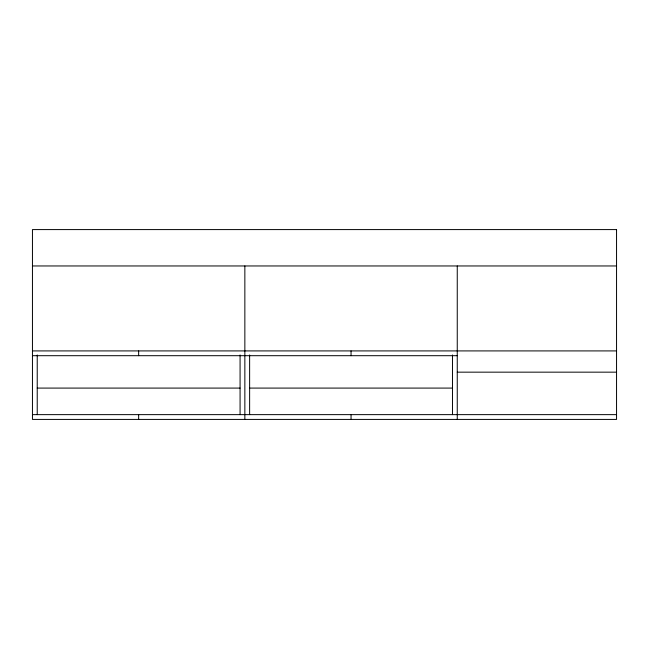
<?xml version="1.0" encoding="UTF-8"?>
<svg xmlns="http://www.w3.org/2000/svg" width="649" height="649" viewBox="0 0 649 649"><rect width="100%" height="100%" fill="white"/><g stroke="black" fill="none" stroke-linecap="round" stroke-linejoin="round"><path stroke-width="0.97" d="M32.45 265.96L616.55 265.96M32.45 350.914L616.55 350.914M32.45 355.693L457.253 355.693M457.253 372.161L616.55 372.161M37.228 388.086L240.073 388.086M249.63 388.086L452.475 388.086M32.45 414.638L616.55 414.638M457.253 265.96L457.253 419.416M452.475 354.962L452.475 414.638M351.052 350.914L351.052 355.693M351.052 414.638L351.052 419.416M249.63 354.962L249.63 414.638M244.851 265.96L244.851 419.416M240.073 354.962L240.073 414.638M138.651 350.914L138.651 355.693M138.651 414.638L138.651 419.416M37.228 354.962L37.228 414.638M616.55 229.584L32.45 229.584L32.45 419.416L616.55 419.416L616.55 229.584"/></g></svg>
